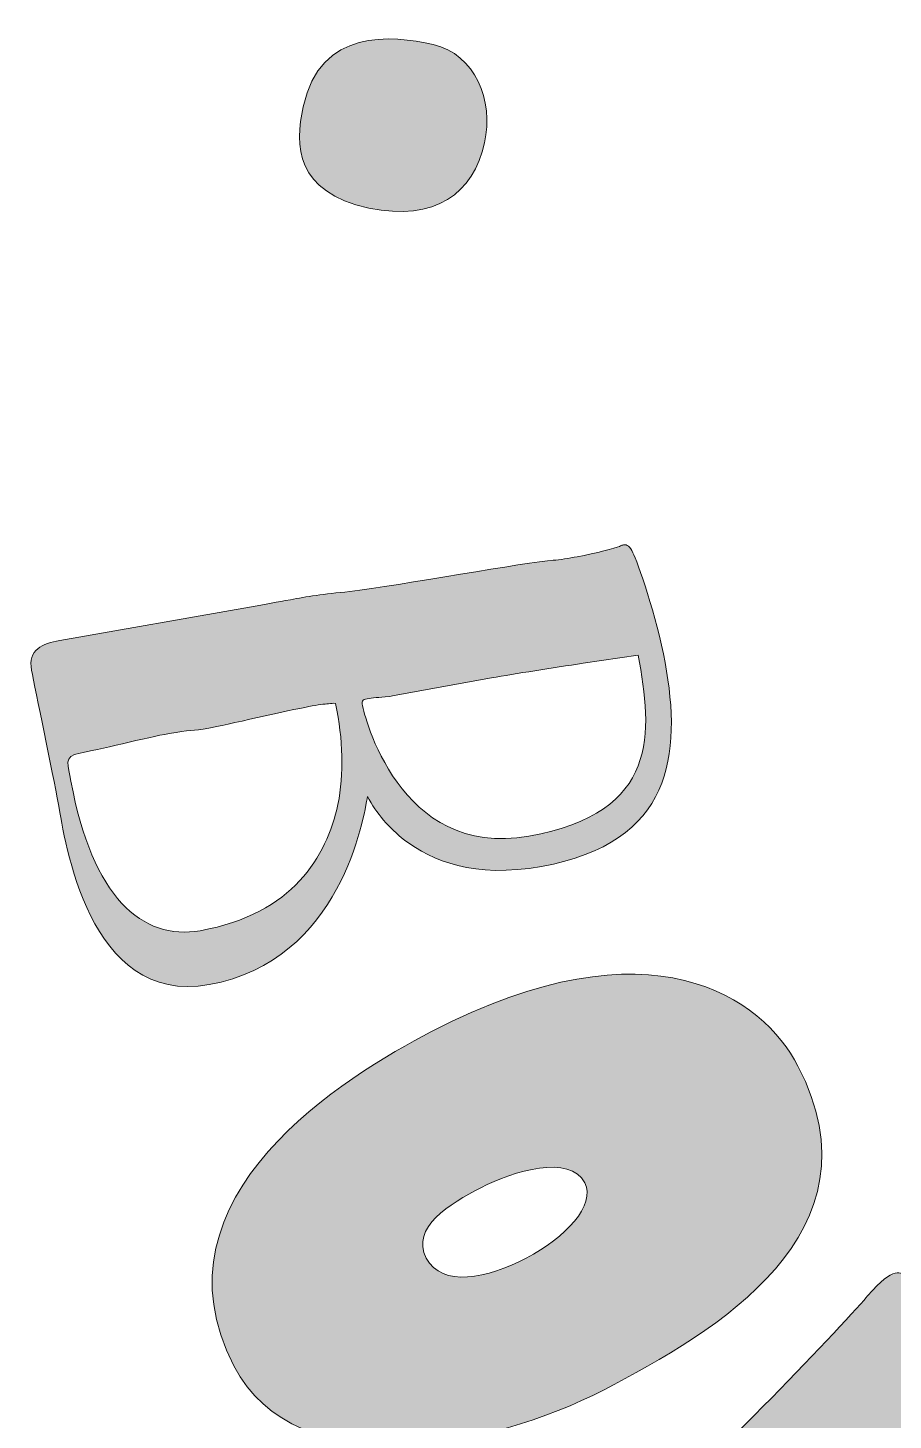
# Model space of a CAD drawing. Header units: inches. Extents: x 13.5 to 37.4, y -19.9 to -0.7.
# Drawn here: x 13.489 to 16.433, y -13.135 to -8.4 of the extents above; entities that cross this region are included whole.
import ezdxf

# ---------------------------------------------------------------- set-up
doc = ezdxf.new("R2010")
doc.units = ezdxf.units.IN
doc.header["$MEASUREMENT"] = 0
doc.layers.add('5', color=7, linetype='Continuous', lineweight=0)

# ---------------------------------------------------------------- blocks, each defined once
blk = doc.blocks.new('Block_12')
at = {"layer": '5', "true_color": 0xd9e026, "transparency": 33554687}
h = blk.add_hatch(color=52, dxfattribs=at)
h.dxf.hatch_style = 2
edge = h.paths.add_edge_path()
edge.add_spline(control_points=[(14.8683, -8.457), (15.0119, -8.4913), (15.0746, -8.6469), (15.0431, -8.791), (15.0054, -8.964), (14.8757, -9.0595), (14.65, -9.0133), (14.399, -8.9586), (14.3972, -8.8011), (14.4261, -8.6686), (14.4847, -8.4005), (14.7269, -8.4261), (14.8683, -8.457)], knot_values=[0, 0, 0, 0, 1, 1, 1, 2, 2, 2, 3, 3, 3, 4, 4, 4, 4], degree=3, periodic=0)
at = {"layer": '5', "true_color": 0x2b8a42, "transparency": 33554687}
h = blk.add_hatch(color=97, dxfattribs=at)
h.dxf.hatch_style = 2
edge = h.paths.add_edge_path()
edge.add_spline(control_points=[(14.6504, -10.6806), (14.63, -10.6842), (14.6242, -10.6853), (14.6279, -10.7056), (14.6321, -10.7288), (14.7495, -11.2293), (15.1941, -11.1491), (15.6416, -11.0684), (15.6137, -10.7976), (15.5659, -10.5334), (15.5659, -10.5334), (15.3789, -10.5611), (15.3789, -10.5611), (15.2738, -10.5771), (15.1483, -10.5967), (15.0669, -10.6114), (15.0669, -10.6114), (14.7357, -10.6712), (14.7357, -10.6712), (14.6892, -10.6796), (14.6707, -10.6769), (14.6504, -10.6806)], knot_values=[0, 0, 0, 0, 1, 1, 1, 2, 2, 2, 3, 3, 3, 4, 4, 4, 5, 5, 5, 6, 6, 6, 7, 7, 7, 7], degree=3, periodic=0)
edge = h.paths.add_edge_path()
edge.add_spline(control_points=[(14.0761, -11.4707), (14.3928, -11.4135), (14.5047, -11.2195), (14.5446, -11.0414), (14.5645, -10.9359), (14.562, -10.8224), (14.5365, -10.6981), (14.5273, -10.6968), (14.5215, -10.6978), (14.5128, -10.6994), (14.4977, -10.6991), (14.4774, -10.7028), (14.4454, -10.7086), (14.3815, -10.7201), (14.157, -10.7726), (14.1046, -10.782), (14.0494, -10.792), (14.0397, -10.7877), (13.9699, -10.8003), (13.9002, -10.8129), (13.7192, -10.8575), (13.6669, -10.867), (13.6088, -10.8775), (13.6262, -10.9073), (13.6362, -10.9625), (13.707, -11.3544), (13.8785, -11.5063), (14.0761, -11.4707)], knot_values=[0, 0, 0, 0, 1, 1, 1, 2, 2, 2, 3, 3, 3, 4, 4, 4, 5, 5, 5, 6, 6, 6, 7, 7, 7, 8, 8, 8, 9, 9, 9, 9], degree=3, periodic=0)
edge = h.paths.add_edge_path()
edge.add_spline(control_points=[(14.1062, -11.6541), (13.6936, -11.7285), (13.6145, -11.1582), (13.5936, -11.0421), (13.5731, -10.9289), (13.514, -10.6517), (13.5019, -10.5849), (13.4894, -10.5153), (13.5396, -10.4942), (13.5977, -10.4837), (13.5977, -10.4837), (14.2433, -10.3703), (14.2433, -10.3703), (14.2985, -10.3603), (14.3392, -10.353), (14.3827, -10.3451), (14.438, -10.3352), (14.4932, -10.3252), (14.5848, -10.3177), (14.7491, -10.297), (15.1937, -10.2168), (15.2766, -10.2108), (15.3004, -10.2096), (15.3294, -10.2043), (15.3585, -10.1991), (15.4224, -10.1875), (15.4882, -10.1697), (15.5022, -10.1642), (15.5075, -10.1602), (15.5133, -10.1592), (15.5162, -10.1586), (15.5278, -10.1565), (15.5381, -10.1637), (15.5481, -10.1858), (15.5616, -10.2104), (15.6297, -10.405), (15.6575, -10.5588), (15.7142, -10.8724), (15.6843, -11.1716), (15.2368, -11.2523), (15.0072, -11.2937), (14.8642, -11.2326), (14.7705, -11.1625), (14.718, -11.1211), (14.6761, -11.0717), (14.6447, -11.0144), (14.633, -11.0824), (14.5566, -11.5729), (14.1062, -11.6541)], knot_values=[0, 0, 0, 0, 1, 1, 1, 2, 2, 2, 3, 3, 3, 4, 4, 4, 5, 5, 5, 6, 6, 6, 7, 7, 7, 8, 8, 8, 9, 9, 9, 10, 10, 10, 11, 11, 11, 12, 12, 12, 13, 13, 13, 14, 14, 14, 15, 15, 15, 16, 16, 16, 16], degree=3, periodic=0)
h = blk.add_hatch(color=97, dxfattribs=at)
h.dxf.hatch_style = 2
edge = h.paths.add_edge_path()
edge.add_spline(control_points=[(15.1846, -12.5842), (15.3182, -12.5149), (15.4234, -12.4037), (15.3839, -12.3278), (15.3336, -12.2309), (15.143, -12.2867), (15.0303, -12.3451), (14.9255, -12.3996), (14.7907, -12.4795), (14.8451, -12.5842), (14.8982, -12.6863), (15.0535, -12.6522), (15.1846, -12.5842)], knot_values=[0, 0, 0, 0, 1, 1, 1, 2, 2, 2, 3, 3, 3, 4, 4, 4, 4], degree=3, periodic=0)
edge = h.paths.add_edge_path()
edge.add_spline(control_points=[(15.4477, -13.0328), (15.0678, -13.23), (14.4042, -13.3617), (14.1905, -12.9506), (13.891, -12.3747), (14.578, -11.9616), (14.8609, -11.8147), (15.6155, -11.423), (15.9896, -11.7009), (16.1094, -11.9313), (16.4048, -12.4994), (15.8303, -12.8342), (15.4477, -13.0328)], knot_values=[0, 0, 0, 0, 1, 1, 1, 2, 2, 2, 3, 3, 3, 4, 4, 4, 4], degree=3, periodic=0)
h = blk.add_hatch(color=97, dxfattribs=at)
h.dxf.hatch_style = 2
edge = h.paths.add_edge_path()
edge.add_spline(control_points=[(16.2804, -13.5551), (16.3264, -13.5717), (16.3849, -13.5673), (16.4494, -13.5025), (16.5369, -13.4146), (16.5346, -13.35), (16.5011, -13.3167), (16.4865, -13.3021), (16.4656, -13.2938), (16.4447, -13.2939), (16.4322, -13.2939), (16.3864, -13.365), (16.3281, -13.411), (16.2947, -13.432), (16.2697, -13.4529), (16.2468, -13.4759), (16.2406, -13.4821), (16.2323, -13.4863), (16.226, -13.4926), (16.2198, -13.4989), (16.2177, -13.5052), (16.2114, -13.5115), (16.2324, -13.5323), (16.2554, -13.5468), (16.2804, -13.5551)], knot_values=[0, 0, 0, 0, 1, 1, 1, 2, 2, 2, 3, 3, 3, 4, 4, 4, 5, 5, 5, 6, 6, 6, 7, 7, 7, 8, 8, 8, 8], degree=3, periodic=0)
edge = h.paths.add_edge_path()
edge.add_spline(control_points=[(15.9773, -14.9474), (15.9649, -15.0017), (15.9566, -15.0267), (15.9462, -15.0372), (15.9316, -15.0518), (15.9149, -15.031), (15.8939, -15.0102), (15.8604, -14.9769), (15.6867, -14.8168), (15.6511, -14.7814), (15.6155, -14.746), (15.6634, -14.6896), (15.711, -14.5413), (15.7338, -14.4641), (15.7917, -14.2845), (15.8477, -14.1154), (15.8477, -14.1154), (15.9471, -13.8022), (15.9471, -13.8022), (15.8555, -13.9067), (15.7701, -14.0008), (15.6952, -14.0886), (15.564, -14.233), (15.4246, -14.3898), (15.4079, -14.4191), (15.4017, -14.4295), (15.3955, -14.4358), (15.3892, -14.442), (15.3559, -14.4755), (15.3266, -14.4631), (15.2931, -14.4173), (15.2491, -14.3611), (15.0608, -14.2197), (15.0064, -14.1656), (14.9666, -14.1261), (14.977, -14.1031), (15.0061, -14.0738), (15.0186, -14.0613), (15.0374, -14.0466), (15.0561, -14.0278), (15.104, -13.9797), (15.3684, -13.6806), (15.537, -13.5112), (15.5891, -13.4589), (15.6328, -13.4191), (15.6578, -13.4024), (15.7078, -13.3689), (15.8307, -13.2496), (15.9619, -13.1178), (16.1139, -12.9652), (16.2742, -12.7957), (16.3346, -12.7267), (16.3492, -12.7079), (16.3658, -12.6912), (16.3783, -12.6786), (16.4512, -12.6054), (16.468, -12.6388), (16.4889, -12.6595), (16.5119, -12.6824), (16.6626, -12.7905), (16.7861, -12.9133), (17.1127, -13.2378), (17.0677, -13.5717), (16.8261, -13.8144), (16.7012, -13.9399), (16.5531, -13.9883), (16.4362, -14.0095), (16.3694, -14.0222), (16.2984, -14.0265), (16.2316, -14.0225), (16.2316, -14.0225), (16.1137, -14.4338), (16.1137, -14.4338), (16.0537, -14.6489), (15.9896, -14.8764), (15.9773, -14.9474)], knot_values=[0, 0, 0, 0, 1, 1, 1, 2, 2, 2, 3, 3, 3, 4, 4, 4, 5, 5, 5, 6, 6, 6, 7, 7, 7, 8, 8, 8, 9, 9, 9, 10, 10, 10, 11, 11, 11, 12, 12, 12, 13, 13, 13, 14, 14, 14, 15, 15, 15, 16, 16, 16, 17, 17, 17, 18, 18, 18, 19, 19, 19, 20, 20, 20, 21, 21, 21, 22, 22, 22, 23, 23, 23, 24, 24, 24, 25, 25, 25, 25], degree=3, periodic=0)
at = {"layer": '5'}
for points, knots in [([(14.8683, -8.457), (15.0119, -8.4913), (15.0746, -8.6469), (15.0431, -8.791), (15.0054, -8.964), (14.8757, -9.0595), (14.65, -9.0133), (14.399, -8.9586), (14.3972, -8.8011), (14.4261, -8.6686), (14.4847, -8.4005), (14.7269, -8.4261), (14.8683, -8.457)], [0, 0, 0, 0, 1, 1, 1, 2, 2, 2, 3, 3, 3, 4, 4, 4, 4]), ([(14.1062, -11.6541), (13.6936, -11.7285), (13.6145, -11.1582), (13.5936, -11.0421), (13.5731, -10.9289), (13.514, -10.6517), (13.5019, -10.5849), (13.4894, -10.5153), (13.5396, -10.4942), (13.5977, -10.4837), (13.5977, -10.4837), (14.2433, -10.3703), (14.2433, -10.3703), (14.2985, -10.3603), (14.3392, -10.353), (14.3827, -10.3451), (14.438, -10.3352), (14.4932, -10.3252), (14.5848, -10.3177), (14.7491, -10.297), (15.1937, -10.2168), (15.2766, -10.2108), (15.3004, -10.2096), (15.3294, -10.2043), (15.3585, -10.1991), (15.4224, -10.1875), (15.4882, -10.1697), (15.5022, -10.1642), (15.5075, -10.1602), (15.5133, -10.1592), (15.5162, -10.1586), (15.5278, -10.1565), (15.5381, -10.1637), (15.5481, -10.1858), (15.5616, -10.2104), (15.6297, -10.405), (15.6575, -10.5588), (15.7142, -10.8724), (15.6843, -11.1716), (15.2368, -11.2523), (15.0072, -11.2937), (14.8642, -11.2326), (14.7705, -11.1625), (14.718, -11.1211), (14.6761, -11.0717), (14.6447, -11.0144), (14.633, -11.0824), (14.5566, -11.5729), (14.1062, -11.6541)], [0, 0, 0, 0, 1, 1, 1, 2, 2, 2, 3, 3, 3, 4, 4, 4, 5, 5, 5, 6, 6, 6, 7, 7, 7, 8, 8, 8, 9, 9, 9, 10, 10, 10, 11, 11, 11, 12, 12, 12, 13, 13, 13, 14, 14, 14, 15, 15, 15, 16, 16, 16, 16]), ([(14.6504, -10.6806), (14.63, -10.6842), (14.6242, -10.6853), (14.6279, -10.7056), (14.6321, -10.7288), (14.7495, -11.2293), (15.1941, -11.1491), (15.6416, -11.0684), (15.6137, -10.7976), (15.5659, -10.5334), (15.5659, -10.5334), (15.3789, -10.5611), (15.3789, -10.5611), (15.2738, -10.5771), (15.1483, -10.5967), (15.0669, -10.6114), (15.0669, -10.6114), (14.7357, -10.6712), (14.7357, -10.6712), (14.6892, -10.6796), (14.6707, -10.6769), (14.6504, -10.6806)], [0, 0, 0, 0, 1, 1, 1, 2, 2, 2, 3, 3, 3, 4, 4, 4, 5, 5, 5, 6, 6, 6, 7, 7, 7, 7]), ([(14.0761, -11.4707), (14.3928, -11.4135), (14.5047, -11.2195), (14.5446, -11.0414), (14.5645, -10.9359), (14.562, -10.8224), (14.5365, -10.6981), (14.5273, -10.6968), (14.5215, -10.6978), (14.5128, -10.6994), (14.4977, -10.6991), (14.4774, -10.7028), (14.4454, -10.7086), (14.3815, -10.7201), (14.157, -10.7726), (14.1046, -10.782), (14.0494, -10.792), (14.0397, -10.7877), (13.9699, -10.8003), (13.9002, -10.8129), (13.7192, -10.8575), (13.6669, -10.867), (13.6088, -10.8775), (13.6262, -10.9073), (13.6362, -10.9625), (13.707, -11.3544), (13.8785, -11.5063), (14.0761, -11.4707)], [0, 0, 0, 0, 1, 1, 1, 2, 2, 2, 3, 3, 3, 4, 4, 4, 5, 5, 5, 6, 6, 6, 7, 7, 7, 8, 8, 8, 9, 9, 9, 9]), ([(15.4477, -13.0328), (15.0678, -13.23), (14.4042, -13.3617), (14.1905, -12.9506), (13.891, -12.3747), (14.578, -11.9616), (14.8609, -11.8147), (15.6155, -11.423), (15.9896, -11.7009), (16.1094, -11.9313), (16.4048, -12.4994), (15.8303, -12.8342), (15.4477, -13.0328)], [0, 0, 0, 0, 1, 1, 1, 2, 2, 2, 3, 3, 3, 4, 4, 4, 4]), ([(15.1846, -12.5842), (15.3182, -12.5149), (15.4234, -12.4037), (15.3839, -12.3278), (15.3336, -12.2309), (15.143, -12.2867), (15.0303, -12.3451), (14.9255, -12.3996), (14.7907, -12.4795), (14.8451, -12.5842), (14.8982, -12.6863), (15.0535, -12.6522), (15.1846, -12.5842)], [0, 0, 0, 0, 1, 1, 1, 2, 2, 2, 3, 3, 3, 4, 4, 4, 4]), ([(15.9773, -14.9474), (15.9649, -15.0017), (15.9566, -15.0267), (15.9462, -15.0372), (15.9316, -15.0518), (15.9149, -15.031), (15.8939, -15.0102), (15.8604, -14.9769), (15.6867, -14.8168), (15.6511, -14.7814), (15.6155, -14.746), (15.6634, -14.6896), (15.711, -14.5413), (15.7338, -14.4641), (15.7917, -14.2845), (15.8477, -14.1154), (15.8477, -14.1154), (15.9471, -13.8022), (15.9471, -13.8022), (15.8555, -13.9067), (15.7701, -14.0008), (15.6952, -14.0886), (15.564, -14.233), (15.4246, -14.3898), (15.4079, -14.4191), (15.4017, -14.4295), (15.3955, -14.4358), (15.3892, -14.442), (15.3559, -14.4755), (15.3266, -14.4631), (15.2931, -14.4173), (15.2491, -14.3611), (15.0608, -14.2197), (15.0064, -14.1656), (14.9666, -14.1261), (14.977, -14.1031), (15.0061, -14.0738), (15.0186, -14.0613), (15.0374, -14.0466), (15.0561, -14.0278), (15.104, -13.9797), (15.3684, -13.6806), (15.537, -13.5112), (15.5891, -13.4589), (15.6328, -13.4191), (15.6578, -13.4024), (15.7078, -13.3689), (15.8307, -13.2496), (15.9619, -13.1178), (16.1139, -12.9652), (16.2742, -12.7957), (16.3346, -12.7267), (16.3492, -12.7079), (16.3658, -12.6912), (16.3783, -12.6786), (16.4512, -12.6054), (16.468, -12.6388), (16.4889, -12.6595), (16.5119, -12.6824), (16.6626, -12.7905), (16.7861, -12.9133), (17.1127, -13.2378), (17.0677, -13.5717), (16.8261, -13.8144), (16.7012, -13.9399), (16.5531, -13.9883), (16.4362, -14.0095), (16.3694, -14.0222), (16.2984, -14.0265), (16.2316, -14.0225), (16.2316, -14.0225), (16.1137, -14.4338), (16.1137, -14.4338), (16.0537, -14.6489), (15.9896, -14.8764), (15.9773, -14.9474)], [0, 0, 0, 0, 1, 1, 1, 2, 2, 2, 3, 3, 3, 4, 4, 4, 5, 5, 5, 6, 6, 6, 7, 7, 7, 8, 8, 8, 9, 9, 9, 10, 10, 10, 11, 11, 11, 12, 12, 12, 13, 13, 13, 14, 14, 14, 15, 15, 15, 16, 16, 16, 17, 17, 17, 18, 18, 18, 19, 19, 19, 20, 20, 20, 21, 21, 21, 22, 22, 22, 23, 23, 23, 24, 24, 24, 25, 25, 25, 25])]:
    blk.add_open_spline(points, degree=3, knots=knots, dxfattribs=at)
blk = doc.blocks.new('Block_10')
at = {"layer": '5'}
blk.add_blockref('Block_12', (0, 0), dxfattribs=at)

msp = doc.modelspace()

# ---------------------------------------------------------------- block references
at = {"layer": '5'}
msp.add_blockref('Block_10', (0, 0), dxfattribs=at)

doc.saveas('drawing.dxf')
